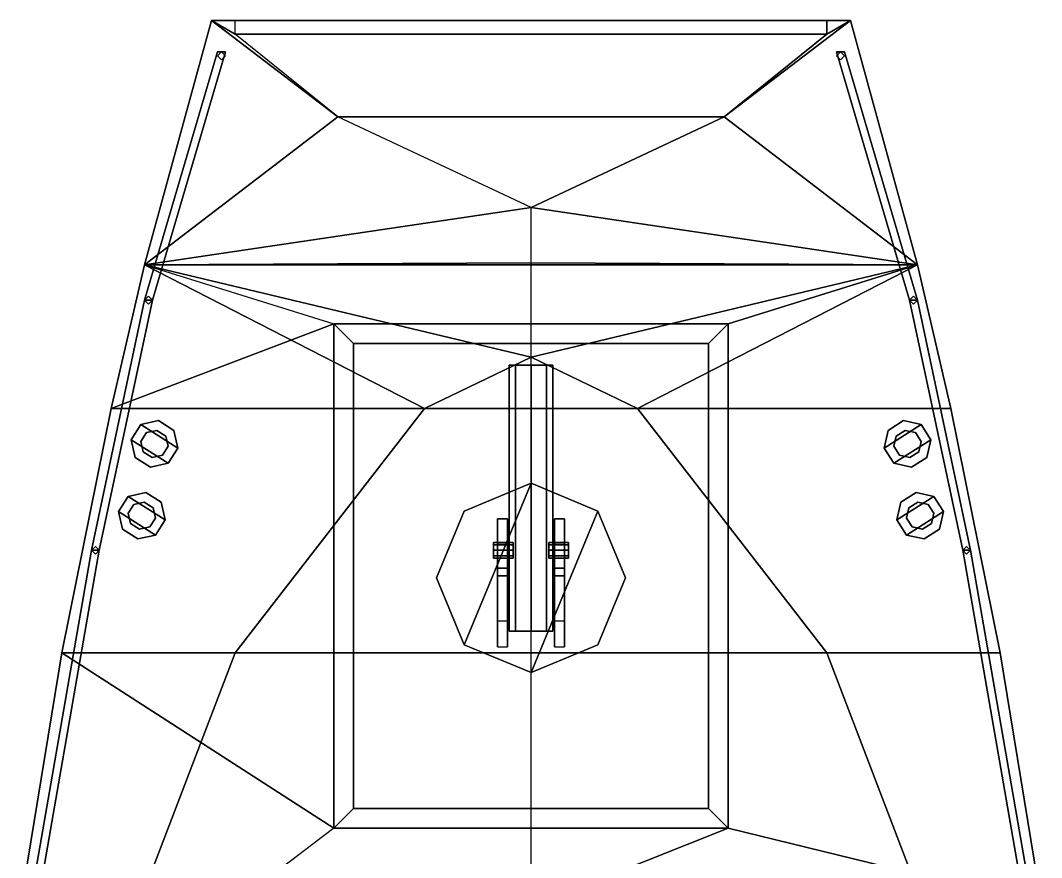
# Model space of a CAD drawing. Header units: millimetres. Extents: x -3.3 to 3.3, y -16.4 to 28.9.
# Drawn here: x -2.59 to 2.59, y 11.59 to 15.84 of the extents above; entities that cross this region are included whole.
import ezdxf

# ---------------------------------------------------------------- set-up
doc = ezdxf.new("R2010")
doc.units = ezdxf.units.MM
for name, color, linetype in [('0_2', 7, 'Continuous'), ('gun', 1, 'Continuous'), ('railings', 6, 'Continuous'), ('superstructure', 3, 'Continuous'), ('turret', 2, 'Continuous')]:
    doc.layers.add(name, color=color, linetype=linetype)

msp = doc.modelspace()

# ---------------------------------------------------------------- linework, layer by layer
for points in [[(1.96, 14.6, 2.57), (1.62, 15.84, 2.67), (-1.62, 15.84, 2.67), (-1.96, 14.6, 2.57)], [(1.62, 15.84, 2.67), (1.5, 15.84, 2.67), (-1.5, 15.84, 2.67), (-1.62, 15.84, 2.67)], [(1.5, 15.84, 2.67), (1.5, 15.77, 2.53), (-1.5, 15.77, 2.53), (-1.5, 15.84, 2.67)], [(1.62, 15.84, 2.67), (1.96, 14.6, 1.43), (1.96, 14.6, 1.43), (0.98, 15.35, 1.73)], [(1.62, 15.84, 2.67), (1.62, 15.84, 2.67), (0.98, 15.35, 1.73), (1.5, 15.77, 2.53)], [(1.62, 15.84, 2.67), (1.62, 15.84, 2.67), (1.5, 15.77, 2.53), (1.5, 15.84, 2.67)], [(1.96, 14.6, 2.57), (1.96, 14.6, 1.43), (1.96, 14.6, 1.43), (1.62, 15.84, 2.67)], [(1.5, 15.77, 2.53), (0.98, 15.35, 1.73), (-0.98, 15.35, 1.73), (-1.5, 15.77, 2.53)], [(0.98, 15.35, 1.73), (0, 14.89, 0.82), (0, 14.89, 0.82), (-0.98, 15.35, 1.73)], [(1.96, 14.6, 1.43), (0, 14.89, 0.82), (0, 14.89, 0.82), (0.98, 15.35, 1.73)], [(1.96, 14.6, 1.43), (0, 14.61, 0.39), (0, 14.61, 0.39), (0, 14.89, 0.82)], [(1.96, 14.6, 1.43), (0, 14.13), (0, 14.13), (0, 14.61, 0.39)], [(1, 14.3, 2.57), (1.96, 14.6, 2.57), (-1.96, 14.6, 2.57), (-1, 14.3, 2.57)], [(1.96, 14.6, 1.43), (0.54, 13.87), (0.54, 13.87), (0, 14.13)], [(2.13, 13.87, 1.2), (0.54, 13.87), (0.54, 13.87), (1.96, 14.6, 1.43)], [(1, 13.87, 2.57), (2.13, 13.87, 2.57), (1.96, 14.6, 2.57), (1, 14.3, 2.57)], [(2.13, 13.87, 2.57), (1.96, 14.6, 1.43), (1.96, 14.6, 1.43), (1.96, 14.6, 2.57)], [(2.13, 13.87, 2.57), (2.13, 13.87, 1.2), (2.13, 13.87, 1.2), (1.96, 14.6, 1.43)], [(0.54, 13.87), (0, 13.87, -0.2), (0, 14.13)], [(1.5, 12.63), (0, 12.63, -0.59), (0, 13.87, -0.2), (0.54, 13.87)], [(2.38, 12.63, 0.88), (1.5, 12.63), (0.54, 13.87), (2.13, 13.87, 1.2)], [(1, 12.63, 2.54), (2.38, 12.63, 2.54), (2.13, 13.87, 2.57), (1, 13.87, 2.57)], [(2.38, 12.63, 2.54), (2.38, 12.63, 0.88), (2.13, 13.87, 1.2), (2.13, 13.87, 2.57)], [(1.8892, 13.8082, 2.84), (1.8117, 13.7588, 2.84), (1.7918, 13.6692, 2.84), (1.9788, 13.7883, 2.84)], [(1.9788, 13.7883, 2.84), (1.7918, 13.6692, 2.84), (1.8412, 13.5917, 2.84), (2.0282, 13.7108, 2.84)], [(1.8892, 13.8082, 2.79), (1.8117, 13.7588, 2.79), (1.8117, 13.7588, 2.84), (1.8892, 13.8082, 2.84)], [(1.9788, 13.7883, 2.79), (1.8892, 13.8082, 2.79), (1.8892, 13.8082, 2.84), (1.9788, 13.7883, 2.84)], [(2.0282, 13.7108, 2.79), (1.9788, 13.7883, 2.79), (1.9788, 13.7883, 2.84), (2.0282, 13.7108, 2.84)], [(1.8117, 13.7588, 2.79), (1.7918, 13.6692, 2.79), (1.7918, 13.6692, 2.84), (1.8117, 13.7588, 2.84)], [(1.8527, 13.7302, 2.55), (1.8411, 13.6778, 2.55), (1.8411, 13.6778, 2.79), (1.8527, 13.7302, 2.79)], [(1.8978, 13.7589, 2.55), (1.8527, 13.7302, 2.55), (1.8527, 13.7302, 2.79), (1.8978, 13.7589, 2.79)], [(1.9502, 13.7473, 2.55), (1.8978, 13.7589, 2.55), (1.8978, 13.7589, 2.79), (1.9502, 13.7473, 2.79)], [(1.9789, 13.7022, 2.55), (1.9502, 13.7473, 2.55), (1.9502, 13.7473, 2.79), (1.9789, 13.7022, 2.79)], [(1.8411, 13.6778, 2.55), (1.8698, 13.6327, 2.55), (1.8698, 13.6327, 2.79), (1.8411, 13.6778, 2.79)], [(2.0282, 13.7108, 2.84), (1.8412, 13.5917, 2.84), (1.9308, 13.5718, 2.84), (2.0083, 13.6212, 2.84)], [(1.9673, 13.6498, 2.55), (1.9789, 13.7022, 2.55), (1.9789, 13.7022, 2.79), (1.9673, 13.6498, 2.79)], [(2.0083, 13.6212, 2.79), (2.0282, 13.7108, 2.79), (2.0282, 13.7108, 2.84), (2.0083, 13.6212, 2.84)], [(1.7918, 13.6692, 2.79), (1.8412, 13.5917, 2.79), (1.8412, 13.5917, 2.84), (1.7918, 13.6692, 2.84)], [(1.8698, 13.6327, 2.55), (1.9222, 13.6211, 2.55), (1.9222, 13.6211, 2.79), (1.8698, 13.6327, 2.79)], [(1.9222, 13.6211, 2.55), (1.9673, 13.6498, 2.55), (1.9673, 13.6498, 2.79), (1.9222, 13.6211, 2.79)], [(1.8412, 13.5917, 2.79), (1.9308, 13.5718, 2.79), (1.9308, 13.5718, 2.84), (1.8412, 13.5917, 2.84)], [(1.9308, 13.5718, 2.79), (2.0083, 13.6212, 2.79), (2.0083, 13.6212, 2.84), (1.9308, 13.5718, 2.84)], [(1.9534, 13.4438, 2.84), (1.876, 13.3945, 2.84), (1.8561, 13.3048, 2.84), (2.0431, 13.4239, 2.84)], [(2.0431, 13.4239, 2.84), (1.8561, 13.3048, 2.84), (1.9054, 13.2273, 2.84), (2.0924, 13.3465, 2.84)], [(1.9534, 13.4438, 2.79), (1.876, 13.3945, 2.79), (1.876, 13.3945, 2.84), (1.9534, 13.4438, 2.84)], [(2.0431, 13.4239, 2.79), (1.9534, 13.4438, 2.79), (1.9534, 13.4438, 2.84), (2.0431, 13.4239, 2.84)], [(2.0924, 13.3465, 2.79), (2.0431, 13.4239, 2.79), (2.0431, 13.4239, 2.84), (2.0924, 13.3465, 2.84)], [(1.876, 13.3945, 2.79), (1.8561, 13.3048, 2.79), (1.8561, 13.3048, 2.84), (1.876, 13.3945, 2.84)], [(1.9169, 13.3658, 2.55), (1.9053, 13.3135, 2.55), (1.9053, 13.3135, 2.79), (1.9169, 13.3658, 2.79)], [(1.9621, 13.3946, 2.55), (1.9169, 13.3658, 2.55), (1.9169, 13.3658, 2.79), (1.9621, 13.3946, 2.79)], [(2.0144, 13.383, 2.55), (1.9621, 13.3946, 2.55), (1.9621, 13.3946, 2.79), (2.0144, 13.383, 2.79)], [(2.0432, 13.3378, 2.55), (2.0144, 13.383, 2.55), (2.0144, 13.383, 2.79), (2.0432, 13.3378, 2.79)], [(1.9053, 13.3135, 2.55), (1.9341, 13.2683, 2.55), (1.9341, 13.2683, 2.79), (1.9053, 13.3135, 2.79)], [(2.0924, 13.3465, 2.84), (1.9054, 13.2273, 2.84), (1.9951, 13.2074, 2.84), (2.0725, 13.2568, 2.84)], [(2.0316, 13.2855, 2.55), (2.0432, 13.3378, 2.55), (2.0432, 13.3378, 2.79), (2.0316, 13.2855, 2.79)], [(2.0725, 13.2568, 2.79), (2.0924, 13.3465, 2.79), (2.0924, 13.3465, 2.84), (2.0725, 13.2568, 2.84)], [(1.8561, 13.3048, 2.79), (1.9054, 13.2273, 2.79), (1.9054, 13.2273, 2.84), (1.8561, 13.3048, 2.84)], [(1.9341, 13.2683, 2.55), (1.9864, 13.2567, 2.55), (1.9864, 13.2567, 2.79), (1.9341, 13.2683, 2.79)], [(1.9864, 13.2567, 2.55), (2.0316, 13.2855, 2.55), (2.0316, 13.2855, 2.79), (1.9864, 13.2567, 2.79)], [(1.9054, 13.2273, 2.79), (1.9951, 13.2074, 2.79), (1.9951, 13.2074, 2.84), (1.9054, 13.2273, 2.84)], [(1.9951, 13.2074, 2.79), (2.0725, 13.2568, 2.79), (2.0725, 13.2568, 2.84), (1.9951, 13.2074, 2.84)], [(1.99, 11.35), (0, 11.35, -0.65), (0, 12.63, -0.59), (1.5, 12.63)], [(1, 11.74, 2.54), (2.59, 11.35, 2.54), (2.38, 12.63, 2.54), (1, 12.63, 2.54)], [(2.59, 11.35, 0.58), (1.99, 11.35), (1.5, 12.63), (2.38, 12.63, 0.88)], [(2.59, 11.35, 2.54), (2.59, 11.35, 0.58), (2.38, 12.63, 0.88), (2.38, 12.63, 2.54)], [(-0.68, 11.07, 2.534), (1, 11.74, 2.54), (-1, 11.74, 2.54), (-1.88, 11.07, 2.534)], [(-0.68, 11.07, 2.534), (2.59, 11.35, 2.54), (2.59, 11.35, 2.54), (1, 11.74, 2.54)]]:
    msp.add_3dface(points)
at = {"layer": '0_2'}
for points in [[(-1.62, 15.84, 2.67), (-1.96, 14.6, 1.43), (-1.96, 14.6, 1.43), (-0.98, 15.35, 1.73)], [(-1.96, 14.6, 2.57), (-1.96, 14.6, 1.43), (-1.96, 14.6, 1.43), (-1.62, 15.84, 2.67)], [(-1.62, 15.84, 2.67), (-1.62, 15.84, 2.67), (-0.98, 15.35, 1.73), (-1.5, 15.77, 2.53)], [(-1.62, 15.84, 2.67), (-1.62, 15.84, 2.67), (-1.5, 15.77, 2.53), (-1.5, 15.84, 2.67)], [(-1.96, 14.6, 1.43), (0, 14.89, 0.82), (0, 14.89, 0.82), (-0.98, 15.35, 1.73)], [(-1.96, 14.6, 1.43), (0, 14.61, 0.39), (0, 14.61, 0.39), (0, 14.89, 0.82)], [(-1.96, 14.6, 1.43), (0, 14.13), (0, 14.13), (0, 14.61, 0.39)], [(-2.13, 13.87, 2.57), (-2.13, 13.87, 1.2), (-2.13, 13.87, 1.2), (-1.96, 14.6, 1.43)], [(-2.13, 13.87, 2.57), (-1.96, 14.6, 1.43), (-1.96, 14.6, 1.43), (-1.96, 14.6, 2.57)], [(-2.13, 13.87, 1.2), (-0.54, 13.87), (-0.54, 13.87), (-1.96, 14.6, 1.43)], [(-2.13, 13.87, 2.57), (-1.96, 14.6, 2.57), (-1, 14.3, 2.57), (-2.13, 13.87, 2.57)], [(-1.96, 14.6, 1.43), (-0.54, 13.87), (-0.54, 13.87), (0, 14.13)], [(-1, 13.87, 2.57), (-2.13, 13.87, 2.57), (-1, 14.3, 2.57), (-1, 13.87, 2.57)], [(-0.54, 13.87), (0, 13.87, -0.2), (0, 14.13)], [(-2.38, 12.63, 2.54), (-2.38, 12.63, 0.88), (-2.13, 13.87, 1.2), (-2.13, 13.87, 2.57)], [(-2.38, 12.63, 0.88), (-1.5, 12.63), (-0.54, 13.87), (-2.13, 13.87, 1.2)], [(-1, 12.63, 2.54), (-2.38, 12.63, 2.54), (-2.13, 13.87, 2.57), (-1, 13.87, 2.57)], [(-1.5, 12.63), (0, 12.63, -0.59), (0, 13.87, -0.2), (-0.54, 13.87)], [(-2.0282, 13.7108, 2.79), (-1.9788, 13.7883, 2.79), (-1.9788, 13.7883, 2.84), (-2.0282, 13.7108, 2.84)], [(-1.9788, 13.7883, 2.84), (-1.7918, 13.6692, 2.84), (-1.8412, 13.5917, 2.84), (-2.0282, 13.7108, 2.84)], [(-1.9788, 13.7883, 2.79), (-1.8892, 13.8082, 2.79), (-1.8892, 13.8082, 2.84), (-1.9788, 13.7883, 2.84)], [(-1.8892, 13.8082, 2.84), (-1.8117, 13.7588, 2.84), (-1.7918, 13.6692, 2.84), (-1.9788, 13.7883, 2.84)], [(-1.8892, 13.8082, 2.79), (-1.8117, 13.7588, 2.79), (-1.8117, 13.7588, 2.84), (-1.8892, 13.8082, 2.84)], [(-1.9789, 13.7022, 2.55), (-1.9502, 13.7473, 2.55), (-1.9502, 13.7473, 2.79), (-1.9789, 13.7022, 2.79)], [(-1.9502, 13.7473, 2.55), (-1.8978, 13.7589, 2.55), (-1.8978, 13.7589, 2.79), (-1.9502, 13.7473, 2.79)], [(-1.8978, 13.7589, 2.55), (-1.8527, 13.7302, 2.55), (-1.8527, 13.7302, 2.79), (-1.8978, 13.7589, 2.79)], [(-1.8527, 13.7302, 2.55), (-1.8411, 13.6778, 2.55), (-1.8411, 13.6778, 2.79), (-1.8527, 13.7302, 2.79)], [(-1.8117, 13.7588, 2.79), (-1.7918, 13.6692, 2.79), (-1.7918, 13.6692, 2.84), (-1.8117, 13.7588, 2.84)], [(-2.0083, 13.6212, 2.79), (-2.0282, 13.7108, 2.79), (-2.0282, 13.7108, 2.84), (-2.0083, 13.6212, 2.84)], [(-2.0282, 13.7108, 2.84), (-1.8412, 13.5917, 2.84), (-1.9308, 13.5718, 2.84), (-2.0083, 13.6212, 2.84)], [(-1.9673, 13.6498, 2.55), (-1.9789, 13.7022, 2.55), (-1.9789, 13.7022, 2.79), (-1.9673, 13.6498, 2.79)], [(-1.8411, 13.6778, 2.55), (-1.8698, 13.6327, 2.55), (-1.8698, 13.6327, 2.79), (-1.8411, 13.6778, 2.79)], [(-1.9222, 13.6211, 2.55), (-1.9673, 13.6498, 2.55), (-1.9673, 13.6498, 2.79), (-1.9222, 13.6211, 2.79)], [(-1.8698, 13.6327, 2.55), (-1.9222, 13.6211, 2.55), (-1.9222, 13.6211, 2.79), (-1.8698, 13.6327, 2.79)], [(-1.7918, 13.6692, 2.79), (-1.8412, 13.5917, 2.79), (-1.8412, 13.5917, 2.84), (-1.7918, 13.6692, 2.84)], [(-1.9308, 13.5718, 2.79), (-2.0083, 13.6212, 2.79), (-2.0083, 13.6212, 2.84), (-1.9308, 13.5718, 2.84)], [(-1.8412, 13.5917, 2.79), (-1.9308, 13.5718, 2.79), (-1.9308, 13.5718, 2.84), (-1.8412, 13.5917, 2.84)], [(-2.0431, 13.4239, 2.84), (-1.8561, 13.3048, 2.84), (-1.9054, 13.2273, 2.84), (-2.0924, 13.3465, 2.84)], [(-2.0924, 13.3465, 2.79), (-2.0431, 13.4239, 2.79), (-2.0431, 13.4239, 2.84), (-2.0924, 13.3465, 2.84)], [(-1.9534, 13.4438, 2.84), (-1.876, 13.3945, 2.84), (-1.8561, 13.3048, 2.84), (-2.0431, 13.4239, 2.84)], [(-2.0431, 13.4239, 2.79), (-1.9534, 13.4438, 2.79), (-1.9534, 13.4438, 2.84), (-2.0431, 13.4239, 2.84)], [(-1.9534, 13.4438, 2.79), (-1.876, 13.3945, 2.79), (-1.876, 13.3945, 2.84), (-1.9534, 13.4438, 2.84)], [(-2.0432, 13.3378, 2.55), (-2.0144, 13.383, 2.55), (-2.0144, 13.383, 2.79), (-2.0432, 13.3378, 2.79)], [(-2.0144, 13.383, 2.55), (-1.9621, 13.3946, 2.55), (-1.9621, 13.3946, 2.79), (-2.0144, 13.383, 2.79)], [(-1.9621, 13.3946, 2.55), (-1.9169, 13.3658, 2.55), (-1.9169, 13.3658, 2.79), (-1.9621, 13.3946, 2.79)], [(-1.9169, 13.3658, 2.55), (-1.9053, 13.3135, 2.55), (-1.9053, 13.3135, 2.79), (-1.9169, 13.3658, 2.79)], [(-1.876, 13.3945, 2.79), (-1.8561, 13.3048, 2.79), (-1.8561, 13.3048, 2.84), (-1.876, 13.3945, 2.84)], [(-2.0924, 13.3465, 2.84), (-1.9054, 13.2273, 2.84), (-1.9951, 13.2074, 2.84), (-2.0725, 13.2568, 2.84)], [(-2.0725, 13.2568, 2.79), (-2.0924, 13.3465, 2.79), (-2.0924, 13.3465, 2.84), (-2.0725, 13.2568, 2.84)], [(-2.0316, 13.2855, 2.55), (-2.0432, 13.3378, 2.55), (-2.0432, 13.3378, 2.79), (-2.0316, 13.2855, 2.79)], [(-1.9053, 13.3135, 2.55), (-1.9341, 13.2683, 2.55), (-1.9341, 13.2683, 2.79), (-1.9053, 13.3135, 2.79)], [(-1.9864, 13.2567, 2.55), (-2.0316, 13.2855, 2.55), (-2.0316, 13.2855, 2.79), (-1.9864, 13.2567, 2.79)], [(-1.9341, 13.2683, 2.55), (-1.9864, 13.2567, 2.55), (-1.9864, 13.2567, 2.79), (-1.9341, 13.2683, 2.79)], [(-1.8561, 13.3048, 2.79), (-1.9054, 13.2273, 2.79), (-1.9054, 13.2273, 2.84), (-1.8561, 13.3048, 2.84)], [(-1.9951, 13.2074, 2.79), (-2.0725, 13.2568, 2.79), (-2.0725, 13.2568, 2.84), (-1.9951, 13.2074, 2.84)], [(-1.9054, 13.2273, 2.79), (-1.9951, 13.2074, 2.79), (-1.9951, 13.2074, 2.84), (-1.9054, 13.2273, 2.84)], [(-2.59, 11.35, 0.58), (-1.99, 11.35), (-1.5, 12.63), (-2.38, 12.63, 0.88)], [(-2.59, 11.35, 2.54), (-2.59, 11.35, 0.58), (-2.38, 12.63, 0.88), (-2.38, 12.63, 2.54)], [(-1.88, 11.07, 2.534), (-2.59, 11.35, 2.54), (-2.38, 12.63, 2.54), (-1, 11.74, 2.54)], [(-1, 11.74, 2.54), (-2.38, 12.63, 2.54), (-2.38, 12.63, 2.54), (-1, 12.63, 2.54)], [(-1.99, 11.35), (0, 11.35, -0.65), (0, 12.63, -0.59), (-1.5, 12.63)]]:
    msp.add_3dface(points, dxfattribs=at)
at = {"layer": 'gun'}
for points in [[(-0.0778, 14.09, 3.3978), (-0.11, 14.09, 3.32), (-0.11, 12.74, 3.32), (-0.0778, 12.74, 3.3978)], [(-0.11, 14.09, 3.32), (-0.0778, 14.09, 3.2422), (-0.0778, 12.74, 3.2422), (-0.11, 12.74, 3.32)], [(0, 14.09, 3.43), (-0.0778, 14.09, 3.2422), (-0.11, 14.09, 3.32), (-0.0778, 14.09, 3.3978)], [(0, 14.09, 3.43), (-0.0778, 14.09, 3.3978), (-0.0778, 12.74, 3.3978), (0, 12.74, 3.43)], [(-0.0778, 14.09, 3.2422), (0, 14.09, 3.21), (0, 12.74, 3.21), (-0.0778, 12.74, 3.2422)], [(0.0778, 14.09, 3.3978), (0, 14.09, 3.21), (-0.0778, 14.09, 3.2422), (0, 14.09, 3.43)], [(0.0778, 14.09, 3.3978), (0, 14.09, 3.43), (0, 12.74, 3.43), (0.0778, 12.74, 3.3978)], [(0, 14.09, 3.21), (0.0778, 14.09, 3.2422), (0.0778, 12.74, 3.2422), (0, 12.74, 3.21)], [(0.11, 14.09, 3.32), (0.0778, 14.09, 3.2422), (0, 14.09, 3.21), (0.0778, 14.09, 3.3978)], [(0.11, 14.09, 3.32), (0.0778, 14.09, 3.3978), (0.0778, 12.74, 3.3978), (0.11, 12.74, 3.32)], [(0.0778, 14.09, 3.2422), (0.11, 14.09, 3.32), (0.11, 12.74, 3.32), (0.0778, 12.74, 3.2422)], [(-0.09, 13.1783, 3.3483), (-0.09, 13.19, 3.32), (-0.19, 13.19, 3.32), (-0.19, 13.1783, 3.3483)], [(-0.09, 13.19, 3.32), (-0.09, 13.1783, 3.2917), (-0.19, 13.1783, 3.2917), (-0.19, 13.19, 3.32)], [(-0.19, 13.15, 3.36), (-0.19, 13.1783, 3.3483), (-0.19, 13.19, 3.32), (-0.19, 13.1217, 3.3483)], [(-0.19, 13.1217, 3.3483), (-0.19, 13.19, 3.32), (-0.19, 13.1783, 3.2917), (-0.19, 13.11, 3.32)], [(-0.09, 13.15, 3.36), (-0.09, 13.1783, 3.3483), (-0.19, 13.1783, 3.3483), (-0.19, 13.15, 3.36)], [(-0.09, 13.1783, 3.2917), (-0.09, 13.15, 3.28), (-0.19, 13.15, 3.28), (-0.19, 13.1783, 3.2917)], [(-0.19, 13.11, 3.32), (-0.19, 13.1783, 3.2917), (-0.19, 13.15, 3.28), (-0.19, 13.1217, 3.2917)], [(0.09, 13.19, 3.32), (0.09, 13.1783, 3.3483), (0.19, 13.1783, 3.3483), (0.19, 13.19, 3.32)], [(0.09, 13.1783, 3.2917), (0.09, 13.19, 3.32), (0.19, 13.19, 3.32), (0.19, 13.1783, 3.2917)], [(0.09, 13.1783, 3.3483), (0.09, 13.15, 3.36), (0.19, 13.15, 3.36), (0.19, 13.1783, 3.3483)], [(0.09, 13.15, 3.28), (0.09, 13.1783, 3.2917), (0.19, 13.1783, 3.2917), (0.19, 13.15, 3.28)], [(0.19, 13.19, 3.32), (0.19, 13.1217, 3.2917), (0.19, 13.15, 3.28), (0.19, 13.1783, 3.2917)], [(0.19, 13.1783, 3.3483), (0.19, 13.11, 3.32), (0.19, 13.1217, 3.2917), (0.19, 13.19, 3.32)], [(0.19, 13.15, 3.36), (0.19, 13.1217, 3.3483), (0.19, 13.11, 3.32), (0.19, 13.1783, 3.3483)], [(-0.09, 13.1217, 3.3483), (-0.09, 13.15, 3.36), (-0.19, 13.15, 3.36), (-0.19, 13.1217, 3.3483)], [(-0.09, 13.15, 3.28), (-0.09, 13.1217, 3.2917), (-0.19, 13.1217, 3.2917), (-0.19, 13.15, 3.28)], [(-0.09, 13.11, 3.32), (-0.09, 13.1217, 3.3483), (-0.19, 13.1217, 3.3483), (-0.19, 13.11, 3.32)], [(-0.09, 13.1217, 3.2917), (-0.09, 13.11, 3.32), (-0.19, 13.11, 3.32), (-0.19, 13.1217, 3.2917)], [(0.09, 13.15, 3.36), (0.09, 13.1217, 3.3483), (0.19, 13.1217, 3.3483), (0.19, 13.15, 3.36)], [(0.09, 13.1217, 3.2917), (0.09, 13.15, 3.28), (0.19, 13.15, 3.28), (0.19, 13.1217, 3.2917)], [(0.09, 13.1217, 3.3483), (0.09, 13.11, 3.32), (0.19, 13.11, 3.32), (0.19, 13.1217, 3.3483)], [(0.09, 13.11, 3.32), (0.09, 13.1217, 3.2917), (0.19, 13.1217, 3.2917), (0.19, 13.11, 3.32)], [(-0.0778, 12.74, 3.3978), (-0.11, 12.74, 3.32), (-0.0778, 12.74, 3.2422), (0, 12.74, 3.43)], [(0, 12.74, 3.43), (-0.0778, 12.74, 3.2422), (0, 12.74, 3.21), (0.0778, 12.74, 3.3978)], [(0.0778, 12.74, 3.3978), (0, 12.74, 3.21), (0.0778, 12.74, 3.2422), (0.11, 12.74, 3.32)]]:
    msp.add_3dface(points, dxfattribs=at)
at = {"layer": 'railings'}
for points in [[(-1.55, 15.68, 3.54), (-1.92, 14.42, 3.54), (-1.96, 14.42, 3.54), (-1.59, 15.68, 3.54)], [(-1.59, 15.68, 3.54), (-1.96, 14.42, 3.54), (-1.92, 14.42, 3.54), (-1.55, 15.68, 3.54)], [(-1.59, 15.66, 3.54), (-1.57, 15.68, 3.54), (-1.57, 15.68, 2.65), (-1.59, 15.66, 2.65)], [(-1.57, 15.64, 3.54), (-1.59, 15.66, 3.54), (-1.59, 15.66, 2.65), (-1.57, 15.64, 2.65)], [(-1.57, 15.68, 3.54), (-1.55, 15.66, 3.54), (-1.55, 15.66, 2.65), (-1.57, 15.68, 2.65)], [(-1.55, 15.66, 3.54), (-1.57, 15.64, 3.54), (-1.57, 15.64, 2.65), (-1.55, 15.66, 2.65)], [(1.57, 15.68, 2.65), (1.55, 15.66, 2.65), (1.55, 15.66, 3.54), (1.57, 15.68, 3.54)], [(1.55, 15.68, 3.54), (1.92, 14.42, 3.54), (1.96, 14.42, 3.54), (1.59, 15.68, 3.54)], [(1.59, 15.68, 3.54), (1.96, 14.42, 3.54), (1.92, 14.42, 3.54), (1.55, 15.68, 3.54)], [(1.55, 15.66, 2.65), (1.57, 15.64, 2.65), (1.57, 15.64, 3.54), (1.55, 15.66, 3.54)], [(1.59, 15.66, 2.65), (1.57, 15.68, 2.65), (1.57, 15.68, 3.54), (1.59, 15.66, 3.54)], [(1.57, 15.64, 2.65), (1.59, 15.66, 2.65), (1.59, 15.66, 3.54), (1.57, 15.64, 3.54)], [(-1.96, 14.42, 3.54), (-2.23, 13.15, 3.45), (-2.19, 13.15, 3.45), (-1.92, 14.42, 3.54)], [(-1.92, 14.42, 3.54), (-2.19, 13.15, 3.45), (-2.23, 13.15, 3.45), (-1.96, 14.42, 3.54)], [(-1.96, 14.42, 3.54), (-1.94, 14.44, 3.54), (-1.94, 14.44, 2.57), (-1.96, 14.42, 2.57)], [(-1.94, 14.4, 3.54), (-1.96, 14.42, 3.54), (-1.96, 14.42, 2.57), (-1.94, 14.4, 2.57)], [(-1.94, 14.44, 3.54), (-1.92, 14.42, 3.54), (-1.92, 14.42, 2.57), (-1.94, 14.44, 2.57)], [(-1.92, 14.42, 3.54), (-1.94, 14.4, 3.54), (-1.94, 14.4, 2.57), (-1.92, 14.42, 2.57)], [(1.94, 14.44, 2.57), (1.92, 14.42, 2.57), (1.92, 14.42, 3.54), (1.94, 14.44, 3.54)], [(1.92, 14.42, 2.57), (1.94, 14.4, 2.57), (1.94, 14.4, 3.54), (1.92, 14.42, 3.54)], [(1.96, 14.42, 3.54), (2.23, 13.15, 3.45), (2.19, 13.15, 3.45), (1.92, 14.42, 3.54)], [(1.92, 14.42, 3.54), (2.19, 13.15, 3.45), (2.23, 13.15, 3.45), (1.96, 14.42, 3.54)], [(1.96, 14.42, 2.57), (1.94, 14.44, 2.57), (1.94, 14.44, 3.54), (1.96, 14.42, 3.54)], [(1.94, 14.4, 2.57), (1.96, 14.42, 2.57), (1.96, 14.42, 3.54), (1.94, 14.4, 3.54)], [(-2.23, 13.15, 3.45), (-2.21, 13.17, 3.45), (-2.21, 13.17, 2.55), (-2.23, 13.15, 2.55)], [(-2.21, 13.17, 3.45), (-2.19, 13.15, 3.45), (-2.19, 13.15, 2.55), (-2.21, 13.17, 2.55)], [(2.21, 13.17, 2.55), (2.19, 13.15, 2.55), (2.19, 13.15, 3.45), (2.21, 13.17, 3.45)], [(2.23, 13.15, 2.55), (2.21, 13.17, 2.55), (2.21, 13.17, 3.45), (2.23, 13.15, 3.45)], [(-2.19, 13.15, 3.45), (-2.55, 11.08, 3.43), (-2.59, 11.08, 3.43), (-2.23, 13.15, 3.45)], [(-2.23, 13.15, 3.45), (-2.59, 11.08, 3.43), (-2.55, 11.08, 3.43), (-2.19, 13.15, 3.45)], [(-2.21, 13.13, 3.45), (-2.23, 13.15, 3.45), (-2.23, 13.15, 2.55), (-2.21, 13.13, 2.55)], [(-2.19, 13.15, 3.45), (-2.21, 13.13, 3.45), (-2.21, 13.13, 2.55), (-2.19, 13.15, 2.55)], [(2.19, 13.15, 2.55), (2.21, 13.13, 2.55), (2.21, 13.13, 3.45), (2.19, 13.15, 3.45)], [(2.23, 13.15, 3.45), (2.59, 11.08, 3.43), (2.55, 11.08, 3.43), (2.19, 13.15, 3.45)], [(2.19, 13.15, 3.45), (2.55, 11.08, 3.43), (2.59, 11.08, 3.43), (2.23, 13.15, 3.45)], [(2.21, 13.13, 2.55), (2.23, 13.15, 2.55), (2.23, 13.15, 3.45), (2.21, 13.13, 3.45)]]:
    msp.add_3dface(points, dxfattribs=at)
at = {"layer": 'superstructure'}
for points in [[(-1, 14.3, 2.57), (-1, 13.87, 2.57), (-1, 14.3, 2.84)], [(1, 14.3, 2.84), (1, 14.3, 2.57), (-1, 14.3, 2.57), (-1, 14.3, 2.84)], [(-1, 13.87, 2.57), (-1, 12.63, 2.54), (-1, 11.74, 2.84), (-1, 14.3, 2.84)], [(0.9, 14.2, 2.84), (1, 14.3, 2.84), (-1, 14.3, 2.84), (-0.9, 14.2, 2.84)], [(-1, 14.3, 2.84), (-1, 11.74, 2.84), (-0.9, 11.84, 2.84), (-0.9, 14.2, 2.84)], [(0.9, 11.84, 2.84), (1, 11.74, 2.84), (1, 14.3, 2.84), (0.9, 14.2, 2.84)], [(1, 14.3, 2.84), (1, 13.87, 2.57), (1, 14.3, 2.57), (1, 14.3, 2.84)], [(1, 11.74, 2.84), (1, 12.63, 2.54), (1, 13.87, 2.57), (1, 14.3, 2.84)], [(-0.9, 14.2, 2), (-0.9, 11.84, 2), (0.9, 11.84, 2), (0.9, 14.2, 2)], [(-0.9, 14.2, 2.84), (-0.9, 11.84, 2.84), (-0.9, 11.84, 2), (-0.9, 14.2, 2)], [(-0.9, 14.2, 2.84), (-0.9, 14.2, 2), (0.9, 14.2, 2), (0.9, 14.2, 2.84)], [(0.9, 14.2, 2), (0.9, 11.84, 2), (0.9, 11.84, 2.84), (0.9, 14.2, 2.84)], [(-1, 12.63, 2.54), (-1, 11.74, 2.54), (-1, 11.74, 2.84)], [(1, 11.74, 2.84), (1, 11.74, 2.54), (1, 12.63, 2.54), (1, 11.74, 2.84)], [(-0.9, 11.84, 2.84), (-1, 11.74, 2.84), (1, 11.74, 2.84), (0.9, 11.84, 2.84)], [(-0.9, 11.84, 2), (-0.9, 11.84, 2.84), (0.9, 11.84, 2.84), (0.9, 11.84, 2)], [(-1, 11.74, 2.84), (-1, 11.74, 2.54), (1, 11.74, 2.54), (1, 11.74, 2.84)]]:
    msp.add_3dface(points, dxfattribs=at)
at = {"layer": 'turret'}
for points in [[(-0.3394, 13.3494, 2.75), (-0.48, 13.01, 2.75), (-0.3394, 12.6706, 2.75), (0, 13.49, 2.75)], [(0, 13.49, 2), (-0.3394, 13.3494, 2), (-0.3394, 13.3494, 2.75), (0, 13.49, 2.75)], [(0, 13.49, 2.75), (-0.3394, 12.6706, 2.75), (0, 12.53, 2.75), (0.3394, 13.3494, 2.75)], [(0.3394, 13.3494, 2), (0, 13.49, 2), (0, 13.49, 2.75), (0.3394, 13.3494, 2.75)], [(-0.3394, 13.3494, 2), (-0.48, 13.01, 2), (-0.48, 13.01, 2.75), (-0.3394, 13.3494, 2.75)], [(0.3394, 13.3494, 2.75), (0, 12.53, 2.75), (0.3394, 12.6706, 2.75), (0.48, 13.01, 2.75)], [(0.48, 13.01, 2), (0.3394, 13.3494, 2), (0.3394, 13.3494, 2.75), (0.48, 13.01, 2.75)], [(-0.17, 13.18, 3.26), (-0.17, 13.06, 3.26), (-0.17, 13.02, 3.4), (-0.17, 13.31, 3.4)], [(-0.17, 13.31, 3.4), (-0.17, 13.02, 3.4), (-0.12, 13.02, 3.4), (-0.12, 13.31, 3.4)], [(-0.12, 13.31, 3.4), (-0.12, 13.31, 2.75), (-0.17, 13.31, 2.75), (-0.17, 13.31, 3.4)], [(-0.17, 13.31, 2.75), (-0.17, 13.18, 2.75), (-0.17, 13.18, 3.26), (-0.17, 13.31, 3.4)], [(-0.12, 13.02, 3.4), (-0.12, 13.06, 3.26), (-0.12, 13.18, 3.26), (-0.12, 13.31, 3.4)], [(-0.12, 13.18, 3.26), (-0.12, 13.18, 2.75), (-0.12, 13.31, 2.75), (-0.12, 13.31, 3.4)], [(0.12, 13.31, 2.75), (0.12, 13.18, 2.75), (0.12, 13.18, 3.26), (0.12, 13.31, 3.4)], [(0.17, 13.31, 3.4), (0.17, 13.31, 2.75), (0.12, 13.31, 2.75), (0.12, 13.31, 3.4)], [(0.12, 13.18, 3.26), (0.12, 13.06, 3.26), (0.12, 13.02, 3.4), (0.12, 13.31, 3.4)], [(0.12, 13.31, 3.4), (0.12, 13.02, 3.4), (0.17, 13.02, 3.4), (0.17, 13.31, 3.4)], [(0.17, 13.18, 3.26), (0.17, 13.18, 2.75), (0.17, 13.31, 2.75), (0.17, 13.31, 3.4)], [(0.17, 13.02, 3.4), (0.17, 13.06, 3.26), (0.17, 13.18, 3.26), (0.17, 13.31, 3.4)], [(-0.12, 13.18, 3.26), (-0.12, 13.06, 3.26), (-0.17, 13.06, 3.26), (-0.17, 13.18, 3.26)], [(-0.17, 13.18, 3.26), (-0.17, 13.18, 2.75), (-0.12, 13.18, 2.75), (-0.12, 13.18, 3.26)], [(0.12, 13.18, 3.26), (0.12, 13.18, 2.75), (0.17, 13.18, 2.75), (0.17, 13.18, 3.26)], [(0.17, 13.18, 3.26), (0.17, 13.06, 3.26), (0.12, 13.06, 3.26), (0.12, 13.18, 3.26)], [(-0.17, 12.79, 2.75), (-0.17, 12.66, 2.75), (-0.17, 13.02, 3.4), (-0.17, 13.06, 3.26)], [(-0.12, 13.06, 3.26), (-0.12, 12.79, 2.75), (-0.17, 12.79, 2.75), (-0.17, 13.06, 3.26)], [(-0.12, 13.02, 3.4), (-0.12, 12.66, 2.75), (-0.12, 12.79, 2.75), (-0.12, 13.06, 3.26)], [(0.17, 13.06, 3.26), (0.17, 12.79, 2.75), (0.12, 12.79, 2.75), (0.12, 13.06, 3.26)], [(0.12, 12.79, 2.75), (0.12, 12.66, 2.75), (0.12, 13.02, 3.4), (0.12, 13.06, 3.26)], [(0.17, 13.02, 3.4), (0.17, 12.66, 2.75), (0.17, 12.79, 2.75), (0.17, 13.06, 3.26)], [(-0.48, 13.01, 2), (-0.3394, 12.6706, 2), (-0.3394, 12.6706, 2.75), (-0.48, 13.01, 2.75)], [(-0.17, 13.02, 3.4), (-0.17, 12.66, 2.75), (-0.12, 12.66, 2.75), (-0.12, 13.02, 3.4)], [(0.12, 13.02, 3.4), (0.12, 12.66, 2.75), (0.17, 12.66, 2.75), (0.17, 13.02, 3.4)], [(0.3394, 12.6706, 2), (0.48, 13.01, 2), (0.48, 13.01, 2.75), (0.3394, 12.6706, 2.75)], [(-0.3394, 12.6706, 2), (0, 12.53, 2), (0, 12.53, 2.75), (-0.3394, 12.6706, 2.75)], [(0, 12.53, 2), (0.3394, 12.6706, 2), (0.3394, 12.6706, 2.75), (0, 12.53, 2.75)]]:
    msp.add_3dface(points, dxfattribs=at)

doc.saveas('drawing.dxf')
